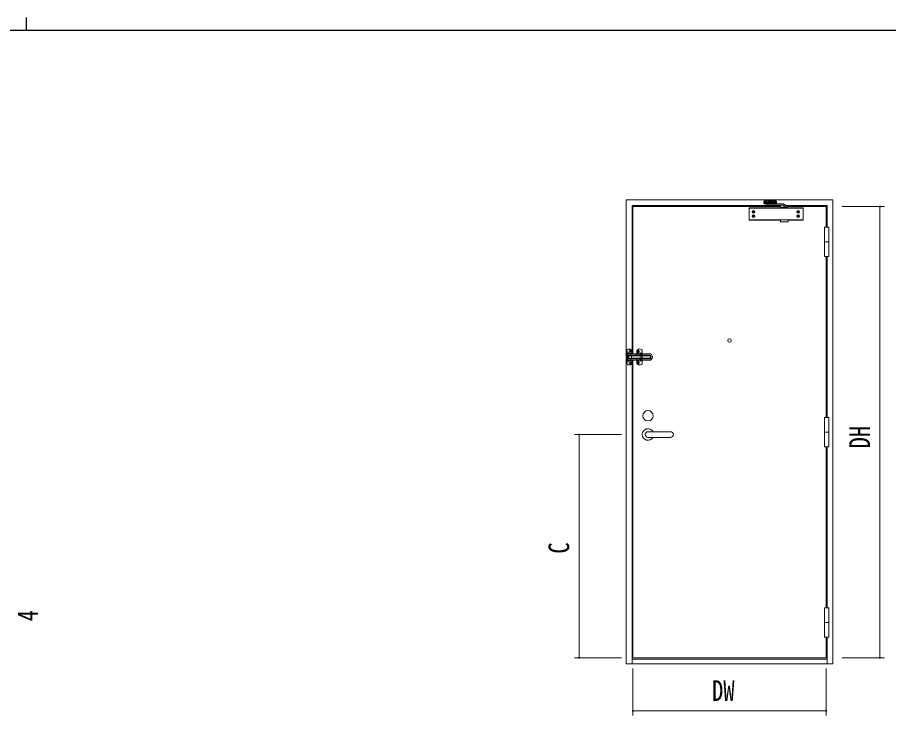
# Model space of a CAD drawing. Units: millimetres, scale not verified. Extents: x -397 to 397, y -282 to 282.
# Drawn here: x -10.7 to 174.6, y 133.5 to 282.1 of the extents above; entities that cross this region are included whole.
import ezdxf
from ezdxf.enums import TextEntityAlignment as Align

# ---------------------------------------------------------------- set-up
doc = ezdxf.new("R2010")
doc.units = ezdxf.units.MM
doc.header["$LTSCALE"] = 2
doc.layers.add('0-5_YKK_A1', color=4, linetype='Continuous', lineweight=18)
doc.layers.add('0-6_YKK_D', color=6, linetype='Continuous', lineweight=18)
doc.layers.add('0-7_YKK_ZWAK', color=7, linetype='Continuous')
doc.styles.add('ＭＳ ゴシック', font='')
doc.styles.get('ＭＳ ゴシック').set_extended_font_data('MS Gothic')

msp = doc.modelspace()

# ---------------------------------------------------------------- linework, layer by layer
at = {"layer": '0-5_YKK_A1'}
for p, q in [((118.792, 144.549), (118.792, 243.299)), ((118.792, 243.299), (162.792, 243.299)), ((148.417, 242.916), (148.417, 242.827)), ((148.417, 242.916), (148.467, 242.916)), ((149.117, 243.124), (148.442, 243.124)), ((148.467, 242.916), (148.467, 242.827)), ((148.959, 242.97), (148.959, 242.745)), ((149.078, 242.815), (148.959, 242.97)), ((148.959, 242.97), (149.27, 242.97)), ((149.017, 243.141), (149.667, 243.141)), ((149.117, 243.016), (149.117, 243.141)), ((149.767, 243.016), (149.117, 243.016)), ((149.27, 242.964), (149.27, 243.016)), ((149.615, 242.964), (149.615, 243.016)), ((149.615, 242.97), (149.909, 242.97)), ((149.767, 243.016), (149.767, 243.141)), ((149.767, 243.124), (150.442, 243.124)), ((150.028, 242.815), (149.909, 242.97)), ((150.417, 242.916), (150.417, 242.827)), ((150.417, 242.916), (150.467, 242.916)), ((150.467, 242.916), (150.467, 242.827)), ((162.792, 243.299), (162.792, 144.549)), ((120.042, 242.049), (151.48, 242.049)), ((120.042, 210.549), (120.042, 242.049)), ((120.242, 241.849), (120.242, 210.549)), ((151.68, 241.849), (120.242, 241.849)), ((144.992, 241.551), (152.094, 241.551)), ((144.992, 241.551), (144.992, 238.996)), ((144.992, 241.493), (156.492, 241.493)), ((148.278, 242.726), (148.367, 242.726)), ((148.417, 242.586), (148.417, 242.676)), ((148.417, 242.586), (148.467, 242.586)), ((148.963, 242.374), (148.442, 242.374)), ((148.467, 242.586), (148.467, 242.676)), ((148.607, 242.777), (148.517, 242.777)), ((148.607, 242.726), (148.517, 242.726)), ((148.607, 242.726), (148.607, 242.777)), ((148.942, 242.571), (149.203, 242.571)), ((148.942, 242.571), (148.942, 242.456)), ((148.942, 242.456), (148.987, 242.456)), ((149.078, 242.59), (148.959, 242.745)), ((148.963, 242.214), (148.963, 242.414)), ((152.11, 242.464), (149.013, 242.464)), ((152.089, 242.164), (149.013, 242.164)), ((149.078, 242.815), (150.028, 242.815)), ((149.078, 242.815), (149.078, 242.59)), ((149.078, 242.59), (150.003, 242.59)), ((149.167, 242.596), (149.167, 242.59)), ((149.203, 242.464), (149.203, 242.59)), ((149.874, 242.464), (149.232, 242.464)), ((149.874, 242.164), (149.232, 242.164)), ((149.328, 242.164), (149.328, 242.139)), ((149.728, 242.089), (149.378, 242.089)), ((149.778, 242.164), (149.778, 242.139)), ((149.903, 242.464), (149.903, 242.59)), ((150.028, 242.615), (150.028, 242.815)), ((150.278, 242.726), (150.367, 242.726)), ((150.417, 242.587), (150.417, 242.677)), ((150.417, 242.587), (150.467, 242.587)), ((150.467, 242.587), (150.467, 242.677)), ((150.607, 242.777), (150.517, 242.777)), ((150.607, 242.726), (150.517, 242.726)), ((150.607, 242.726), (150.607, 242.777)), ((151.8, 241.729), (151.394, 242.135)), ((151.692, 241.549), (151.692, 241.493)), ((151.692, 241.549), (153.192, 241.549)), ((152.982, 241.627), (152.047, 241.627)), ((152.092, 241.577), (152.121, 241.627)), ((152.092, 241.577), (152.092, 241.549)), ((152.792, 241.577), (152.092, 241.577)), ((152.16, 242.135), (152.566, 241.729)), ((152.763, 241.956), (152.357, 242.361)), ((152.706, 242.255), (152.464, 242.255)), ((152.662, 242.057), (152.731, 242.057)), ((152.706, 242.255), (152.706, 242.057)), ((152.731, 242.057), (152.731, 242.007)), ((152.731, 242.049), (161.542, 242.049)), ((152.792, 241.577), (152.763, 241.627)), ((152.791, 241.551), (156.492, 241.551)), ((152.792, 241.577), (152.792, 241.549)), ((152.982, 241.927), (152.834, 241.927)), ((153.032, 241.677), (153.032, 241.877)), ((161.342, 241.849), (153.032, 241.849)), ((153.192, 241.549), (153.192, 241.493)), ((156.492, 241.551), (156.492, 238.996)), ((161.342, 237.474), (161.342, 241.849)), ((161.542, 242.049), (161.542, 237.474)), ((145.728, 240.723), (145.817, 240.723)), ((145.728, 239.773), (145.817, 239.773)), ((145.867, 240.914), (145.867, 240.824)), ((145.867, 240.914), (145.917, 240.914)), ((145.867, 240.584), (145.867, 240.673)), ((145.867, 240.584), (145.917, 240.584)), ((145.867, 239.964), (145.867, 239.874)), ((145.867, 239.964), (145.917, 239.964)), ((145.867, 239.634), (145.867, 239.723)), ((145.867, 239.634), (145.917, 239.634)), ((145.917, 240.914), (145.917, 240.824)), ((145.917, 240.584), (145.917, 240.673)), ((145.917, 239.964), (145.917, 239.874)), ((145.917, 239.634), (145.917, 239.723)), ((146.057, 240.774), (145.967, 240.774)), ((146.057, 240.723), (145.967, 240.723)), ((146.057, 239.824), (145.967, 239.824)), ((146.057, 239.773), (145.967, 239.773)), ((146.057, 240.723), (146.057, 240.774)), ((146.057, 239.773), (146.057, 239.824)), ((155.228, 240.723), (155.317, 240.723)), ((155.228, 239.773), (155.317, 239.773)), ((155.367, 240.914), (155.367, 240.824)), ((155.367, 240.914), (155.417, 240.914)), ((155.367, 240.584), (155.367, 240.673)), ((155.367, 240.584), (155.417, 240.584)), ((155.367, 239.964), (155.367, 239.874)), ((155.367, 239.964), (155.417, 239.964)), ((155.367, 239.634), (155.367, 239.723)), ((155.367, 239.634), (155.417, 239.634)), ((155.417, 240.914), (155.417, 240.824)), ((155.417, 240.584), (155.417, 240.673)), ((155.417, 239.964), (155.417, 239.874)), ((155.417, 239.634), (155.417, 239.723)), ((155.557, 240.774), (155.467, 240.774)), ((155.557, 240.723), (155.467, 240.723)), ((155.557, 239.824), (155.467, 239.824)), ((155.557, 239.773), (155.467, 239.773)), ((155.557, 240.723), (155.557, 240.774)), ((155.557, 239.773), (155.557, 239.824)), ((144.992, 239.055), (156.492, 239.055)), ((144.992, 238.996), (151.636, 238.996)), ((151.636, 238.599), (151.636, 239.055)), ((153.246, 238.599), (151.636, 238.599)), ((153.246, 238.599), (153.246, 239.055)), ((153.246, 238.996), (156.492, 238.996)), ((160.967, 237.474), (160.967, 231.224)), ((160.967, 237.474), (161.917, 237.474)), ((161.917, 237.474), (161.917, 231.224)), ((160.967, 234.349), (161.917, 234.349)), ((160.967, 231.224), (161.917, 231.224)), ((161.342, 196.974), (161.342, 231.224)), ((161.542, 231.224), (161.542, 196.974)), ((118.917, 208.55), (118.917, 211.148)), ((120.017, 210.599), (118.917, 210.599)), ((119.942, 210.849), (118.992, 210.849)), ((118.992, 210.561), (119.792, 210.561)), ((118.992, 210.311), (118.992, 210.561)), ((119.067, 210.271), (119.067, 210.311)), ((119.067, 210.271), (119.617, 210.271)), ((119.095, 209.874), (119.142, 209.874)), ((119.095, 209.824), (119.142, 209.824)), ((119.192, 210.561), (119.192, 210.599)), ((119.192, 210.224), (119.192, 210.271)), ((119.192, 210.224), (119.492, 210.224)), ((119.192, 209.971), (119.192, 209.924)), ((119.192, 209.727), (119.192, 209.774)), ((119.192, 209.474), (119.192, 209.426)), ((119.192, 209.474), (119.492, 209.474)), ((119.242, 209.971), (119.242, 209.924)), ((119.242, 209.727), (119.242, 209.774)), ((119.492, 210.561), (119.492, 210.599)), ((119.492, 210.224), (119.492, 210.271)), ((119.492, 209.474), (119.492, 209.426)), ((119.595, 211.174), (119.642, 211.174)), ((119.595, 211.124), (119.642, 211.124)), ((119.617, 210.271), (119.617, 210.311)), ((119.692, 211.271), (119.692, 211.224)), ((119.692, 211.027), (119.692, 211.074)), ((119.705, 210.249), (123.692, 210.249)), ((119.742, 211.271), (119.742, 211.224)), ((119.742, 211.027), (119.742, 211.074)), ((119.84, 211.174), (119.792, 211.174)), ((119.84, 211.124), (119.792, 211.124)), ((119.792, 210.249), (119.792, 210.561)), ((123.692, 210.549), (119.792, 210.549)), ((120.092, 210.099), (119.825, 210.196)), ((120.092, 209.599), (119.825, 209.502)), ((120.004, 210.057), (120.486, 210.099)), ((120.004, 209.64), (120.486, 209.599)), ((120.017, 210.561), (120.017, 211.148)), ((120.017, 210.126), (120.017, 210.063)), ((120.017, 209.572), (120.017, 209.635)), ((120.042, 210.061), (120.042, 210.117)), ((120.042, 210.061), (120.042, 210.117)), ((120.042, 209.581), (120.042, 209.637)), ((120.042, 209.581), (120.042, 209.637)), ((120.092, 210.099), (123.692, 210.099)), ((120.092, 209.599), (123.692, 209.599)), ((120.242, 210.099), (120.242, 210.078)), ((120.242, 210.099), (120.242, 210.078)), ((120.242, 209.62), (120.242, 209.599)), ((120.242, 209.62), (120.242, 209.599)), ((120.486, 210.099), (121.067, 210.149)), ((120.486, 209.599), (121.067, 209.549)), ((121.067, 211.155), (121.067, 210.549)), ((121.067, 210.549), (121.067, 210.149)), ((121.067, 209.549), (121.067, 209.149)), ((121.167, 211.149), (121.167, 210.849)), ((121.245, 211.024), (121.292, 211.024)), ((121.245, 210.974), (121.292, 210.974)), ((121.342, 211.121), (121.342, 211.074)), ((121.342, 210.877), (121.342, 210.924)), ((121.392, 211.121), (121.392, 211.074)), ((121.392, 210.877), (121.392, 210.924)), ((121.49, 211.024), (121.442, 211.024)), ((121.49, 210.974), (121.442, 210.974)), ((121.567, 211.149), (121.567, 210.849)), ((121.717, 210.549), (121.717, 210.249)), ((121.795, 210.424), (121.842, 210.424)), ((121.795, 210.374), (121.842, 210.374)), ((121.892, 210.521), (121.892, 210.474)), ((121.892, 210.277), (121.892, 210.324)), ((121.942, 210.521), (121.942, 210.474)), ((121.942, 210.277), (121.942, 210.324)), ((122.04, 210.424), (121.992, 210.424)), ((122.04, 210.374), (121.992, 210.374)), ((122.117, 210.549), (122.117, 210.249)), ((122.217, 211.155), (122.217, 210.549)), ((122.217, 210.549), (122.217, 210.099)), ((120.017, 209.099), (118.917, 209.099)), ((118.992, 209.386), (119.642, 209.386)), ((119.942, 208.849), (118.992, 208.849)), ((119.067, 209.426), (119.617, 209.426)), ((119.067, 209.426), (119.067, 209.386)), ((119.192, 209.136), (119.192, 209.099)), ((119.492, 209.136), (119.492, 209.099)), ((119.595, 208.574), (119.642, 208.574)), ((119.595, 208.524), (119.642, 208.524)), ((119.617, 209.426), (119.617, 209.386)), ((119.692, 208.671), (119.692, 208.624)), ((119.692, 208.427), (119.692, 208.474)), ((119.742, 208.671), (119.742, 208.624)), ((119.742, 208.427), (119.742, 208.474)), ((119.792, 209.449), (119.792, 209.136)), ((123.692, 209.149), (119.792, 209.149)), ((119.84, 208.574), (119.792, 208.574)), ((119.84, 208.524), (119.792, 208.524)), ((120.017, 208.55), (120.017, 209.136)), ((120.042, 145.549), (120.042, 209.149)), ((120.242, 209.149), (120.242, 145.849)), ((121.067, 209.149), (121.067, 208.543)), ((121.167, 208.549), (121.167, 208.849)), ((121.245, 208.724), (121.292, 208.724)), ((121.245, 208.674), (121.292, 208.674)), ((121.342, 208.821), (121.342, 208.774)), ((121.342, 208.577), (121.342, 208.624)), ((121.392, 208.821), (121.392, 208.774)), ((121.392, 208.577), (121.392, 208.624)), ((121.49, 208.724), (121.442, 208.724)), ((121.49, 208.674), (121.442, 208.674)), ((121.567, 208.549), (121.567, 208.849)), ((121.717, 209.149), (121.717, 209.449)), ((121.795, 209.324), (121.842, 209.324)), ((121.795, 209.274), (121.842, 209.274)), ((121.892, 209.421), (121.892, 209.374)), ((121.892, 209.177), (121.892, 209.224)), ((121.942, 209.421), (121.942, 209.374)), ((121.942, 209.177), (121.942, 209.224)), ((122.04, 209.324), (121.992, 209.324)), ((122.04, 209.274), (121.992, 209.274)), ((122.117, 209.149), (122.117, 209.449)), ((160.967, 196.974), (160.967, 190.724)), ((160.967, 196.974), (161.917, 196.974)), ((161.917, 196.974), (161.917, 190.724)), ((128.242, 193.949), (123.442, 193.949)), ((160.967, 193.849), (161.917, 193.849)), ((123.442, 192.749), (128.242, 192.749)), ((160.967, 190.724), (161.917, 190.724)), ((161.342, 156.474), (161.342, 190.674)), ((161.542, 190.674), (161.542, 156.474)), ((160.967, 150.224), (160.967, 156.474)), ((160.967, 156.474), (161.917, 156.474)), ((161.917, 150.224), (161.917, 156.474)), ((160.967, 153.349), (161.917, 153.349)), ((160.967, 150.224), (161.917, 150.224)), ((161.342, 145.849), (161.342, 150.224)), ((161.542, 150.224), (161.542, 145.549)), ((161.542, 145.549), (120.042, 145.549)), ((120.042, 145.549), (120.042, 144.549)), ((120.242, 145.849), (161.342, 145.849)), ((161.542, 145.549), (161.542, 144.549)), ((162.792, 144.549), (118.792, 144.549))]:
    msp.add_line(p, q, dxfattribs=at)
for points in [[(148.942, 243.141), (149.942, 243.141), (149.942, 243.256)], [(148.942, 243.141), (148.942, 243.256), (149.942, 243.256)], [(148.278, 242.726), (148.278, 242.777), (148.367, 242.777)], [(150.278, 242.726), (150.278, 242.777), (150.367, 242.777)], [(152.892, 241.927), (152.892, 242.007), (152.712, 242.007)], [(145.728, 240.723), (145.728, 240.774), (145.817, 240.774)], [(145.728, 239.773), (145.728, 239.824), (145.817, 239.824)], [(155.228, 240.723), (155.228, 240.774), (155.317, 240.774)], [(155.228, 239.773), (155.228, 239.824), (155.317, 239.824)], [(118.992, 210.311), (119.642, 210.311), (119.705, 210.249)], [(122.217, 210.099), (122.217, 209.599), (122.217, 209.149), (122.217, 208.543)], [(118.992, 209.386), (118.992, 209.136), (119.792, 209.136)], [(119.642, 209.386), (119.705, 209.449), (123.692, 209.449)]]:
    msp.add_lwpolyline(points, dxfattribs=at)
for centre, radius in [((148.442, 242.749), 0.325), ((148.442, 242.749), 0.275), ((150.442, 242.749), 0.275), ((145.892, 240.749), 0.275), ((155.392, 240.749), 0.275), ((145.892, 239.799), 0.275), ((155.392, 239.799), 0.275), ((140.792, 213.349), 0.375), ((119.717, 211.149), 0.2), ((119.617, 209.849), 0.35), ((121.367, 210.999), 0.175), ((121.917, 210.399), 0.175), ((121.917, 209.299), 0.175), ((119.717, 208.549), 0.2), ((121.367, 208.699), 0.175), ((123.442, 197.349), 1.1), ((123.442, 197.349), 1.1)]:
    msp.add_circle(centre, radius, dxfattribs=at)
for centre, radius, start, end in [((148.442, 242.749), 0.375, 89.99996, 270), ((148.367, 242.827), 0.05, 270, 359.99998), ((148.517, 242.827), 0.05, 180, 270), ((149.442, 244.611), 1.656, 264.02048, 275.97952), ((150.442, 242.749), 0.325, 298.72556, 241.27444), ((150.367, 242.827), 0.05, 270, 359.99998), ((150.442, 242.749), 0.375, 310.53513, 90.00002), ((150.517, 242.827), 0.05, 180, 270), ((148.367, 242.676), 0.05, 359.99998, 90.00002), ((148.517, 242.676), 0.05, 90.00002, 180), ((149.013, 242.414), 0.05, 90.00002, 180), ((149.013, 242.214), 0.05, 180, 270), ((149.378, 242.139), 0.05, 180, 270), ((149.728, 242.139), 0.05, 270, 359.99998), ((150.003, 242.615), 0.025, 270, 0), ((150.367, 242.676), 0.05, 359.99998, 90.00002), ((150.517, 242.676), 0.05, 90.00002, 180), ((151.323, 242.064), 0.1, 44.99997, 90.00002), ((152.047, 241.977), 0.35, 225.00001, 270), ((152.089, 242.064), 0.1, 44.99997, 90.00002), ((152.11, 242.114), 0.35, 44.99997, 90.00002), ((152.574, 242.054), 0.202, 49.19047, 116.43165), ((152.813, 241.977), 0.35, 225.00001, 270), ((152.574, 242.259), 0.202, 291.33236, 310.80955), ((152.834, 242.027), 0.1, 225.00001, 270), ((152.982, 241.877), 0.05, 359.99998, 90.00002), ((152.982, 241.677), 0.05, 270, 359.99998), ((145.817, 240.824), 0.05, 270, 359.99998), ((145.817, 240.673), 0.05, 359.99998, 90.00002), ((145.817, 239.874), 0.05, 270, 359.99998), ((145.817, 239.723), 0.05, 359.99998, 90.00002), ((145.967, 240.824), 0.05, 180, 270), ((145.967, 240.673), 0.05, 90.00002, 180), ((145.967, 239.874), 0.05, 180, 270), ((145.967, 239.723), 0.05, 90.00002, 180), ((155.317, 240.824), 0.05, 270, 359.99998), ((155.317, 240.673), 0.05, 359.99998, 90.00002), ((155.317, 239.874), 0.05, 270, 359.99998), ((155.317, 239.723), 0.05, 359.99998, 90.00002), ((155.467, 240.824), 0.05, 180, 270), ((155.467, 240.673), 0.05, 90.00002, 180), ((155.467, 239.874), 0.05, 180, 270), ((155.467, 239.723), 0.05, 90.00002, 180), ((119.217, 211.148), 0.3, 123.74895, 180), ((119.467, 210.774), 0.75, 56.25104, 123.74896), ((119.717, 211.148), 0.3, 0, 56.25105), ((121.367, 211.155), 0.3, 127.66988, 180), ((121.367, 211.149), 0.2, 0, 180), ((121.642, 210.799), 0.75, 52.33011, 127.66989), ((121.917, 211.155), 0.3, 0, 52.33012), ((118.992, 210.774), 0.075, 90, 180), ((119.217, 209.849), 0.2, 61.02842, 298.97158), ((119.217, 209.849), 0.125, 168.46306, 191.53694), ((119.142, 209.924), 0.05, 270, 0), ((119.142, 209.774), 0.05, 0, 90), ((119.217, 209.849), 0.125, 78.46306, 101.53694), ((119.217, 209.849), 0.125, 258.46306, 281.53694), ((119.292, 209.924), 0.05, 180, 241.79689), ((119.292, 209.774), 0.05, 118.20311, 180), ((119.217, 209.849), 0.2, 298.97158, 61.02842), ((119.717, 211.149), 0.125, 168.46304, 191.53695), ((119.642, 211.224), 0.05, 269.99999, 359.99999), ((119.642, 211.074), 0.05, 359.99999, 89.99999), ((119.717, 211.149), 0.125, 78.46304, 101.53695), ((119.717, 211.149), 0.125, 258.46304, 281.53695), ((119.792, 211.224), 0.05, 179.99999, 269.99999), ((119.792, 211.074), 0.05, 89.99999, 179.99999), ((119.842, 210.243), 0.05, 180, 249.99979), ((119.842, 209.455), 0.05, 110.00021, 180), ((119.717, 211.149), 0.125, 348.46304, 11.53696), ((119.986, 210.257), 0.2, 227.852, 274.91546), ((119.986, 209.441), 0.2, 85.08454, 132.148), ((119.942, 210.774), 0.075, 0, 90), ((121.029, 207.649), 2.5, 78.48849, 89.12979), ((121.029, 212.049), 2.5, 270.87021, 281.51151), ((121.367, 210.849), 0.2, 180, 0), ((121.367, 210.999), 0.125, 168.46304, 191.53696), ((121.367, 211.149), 0.105, 0, 180), ((121.367, 210.849), 0.105, 180, 0), ((121.292, 211.074), 0.05, 270, 0), ((121.292, 210.924), 0.05, 0, 90), ((121.367, 210.999), 0.125, 78.46304, 101.53696), ((121.367, 210.999), 0.125, 258.46304, 281.53696), ((121.442, 211.074), 0.05, 180.00001, 270), ((121.442, 210.924), 0.05, 90, 180.00001), ((121.367, 210.999), 0.125, 348.46304, 11.53696), ((121.029, 207.649), 2.5, 61.62846, 78.48849), ((121.029, 212.049), 2.5, 281.51151, 298.37154), ((121.917, 210.549), 0.2, 0, 180), ((121.917, 210.249), 0.2, 180, 228.59037), ((121.917, 209.449), 0.2, 131.40963, 180), ((121.917, 210.249), 0.2, 228.59037, 311.40963), ((121.917, 209.449), 0.2, 48.59037, 131.40963), ((121.917, 210.399), 0.125, 168.46304, 191.53696), ((121.917, 210.549), 0.105, 0, 180), ((121.917, 210.249), 0.105, 180, 0), ((121.917, 209.449), 0.105, 0, 180), ((121.917, 210.399), 0.175, 58.99732, 121.00268), ((121.842, 210.474), 0.05, 270, 0), ((121.842, 210.324), 0.05, 0, 90), ((121.917, 210.399), 0.125, 78.46304, 101.53696), ((121.917, 210.399), 0.125, 258.46304, 281.53696), ((121.992, 210.474), 0.05, 180.00001, 270), ((121.992, 210.324), 0.05, 90, 180.00001), ((121.917, 210.399), 0.125, 348.46304, 11.53696), ((121.917, 210.249), 0.2, 311.40963, 0), ((121.917, 209.449), 0.2, 0, 48.59037), ((123.692, 209.849), 0.7, 270, 90), ((123.692, 209.849), 0.4, 270, 90), ((123.692, 209.849), 0.25, 270, 90), ((118.992, 208.924), 0.075, 180, 270), ((119.217, 208.55), 0.3, 180, 236.25105), ((119.467, 208.924), 0.75, 236.25104, 303.74896), ((119.717, 208.549), 0.125, 168.46304, 191.53695), ((119.642, 208.624), 0.05, 269.99999, 359.99999), ((119.642, 208.474), 0.05, 359.99999, 89.99999), ((119.717, 208.549), 0.125, 78.46304, 101.53695), ((119.717, 208.549), 0.125, 258.46304, 281.53695), ((119.792, 208.624), 0.05, 179.99999, 269.99999), ((119.792, 208.474), 0.05, 89.99999, 179.99999), ((119.717, 208.549), 0.125, 348.46304, 11.53696), ((119.717, 208.55), 0.3, 303.74895, 0), ((119.942, 208.924), 0.075, 270, 0), ((121.367, 208.543), 0.3, 180, 232.33012), ((121.367, 208.849), 0.2, 0, 180), ((121.367, 208.549), 0.2, 180, 0), ((121.642, 208.899), 0.75, 232.33011, 307.66989), ((121.367, 208.699), 0.125, 168.46304, 191.53696), ((121.367, 208.849), 0.105, 0, 180), ((121.367, 208.549), 0.105, 180, 0), ((121.292, 208.774), 0.05, 270, 0), ((121.292, 208.624), 0.05, 0, 90), ((121.367, 208.699), 0.125, 78.46304, 101.53696), ((121.367, 208.699), 0.125, 258.46304, 281.53696), ((121.442, 208.774), 0.05, 180.00001, 270), ((121.442, 208.624), 0.05, 90, 180.00001), ((121.367, 208.699), 0.125, 348.46304, 11.53696), ((121.917, 209.149), 0.2, 180, 0), ((121.917, 209.299), 0.125, 168.46304, 191.53696), ((121.917, 209.149), 0.105, 180, 0), ((121.917, 209.299), 0.175, 238.99732, 301.00268), ((121.842, 209.374), 0.05, 270, 0), ((121.842, 209.224), 0.05, 0, 90), ((121.917, 209.299), 0.125, 78.46304, 101.53696), ((121.917, 209.299), 0.125, 258.46304, 281.53696), ((121.992, 209.374), 0.05, 180.00001, 270), ((121.992, 209.224), 0.05, 90, 180.00001), ((121.917, 209.299), 0.125, 348.46304, 11.53696), ((121.917, 208.543), 0.3, 307.66988, 0), ((123.442, 193.349), 1.225, 29.3272, 330.67287), ((123.442, 193.349), 0.6, 90, 270), ((123.442, 193.349), 0.6, 90, 270), ((128.242, 193.349), 0.6, 270, 90)]:
    msp.add_arc(centre, radius, start, end, dxfattribs=at)
at = {"layer": '0-6_YKK_D'}
for p, q in [((164.792, 241.849), (173.792, 241.849)), ((172.792, 241.849), (172.792, 145.849)), ((117.792, 193.349), (107.792, 193.349)), ((108.792, 193.349), (108.792, 145.849)), ((117.792, 145.849), (107.792, 145.849)), ((164.792, 145.849), (173.792, 145.849)), ((120.242, 143.549), (120.242, 133.549)), ((161.342, 143.549), (161.342, 133.549)), ((120.242, 134.549), (161.342, 134.549))]:
    msp.add_line(p, q, dxfattribs=at)
for centre, start, end in [((172.792, 241.849), 90, 270), ((172.792, 241.849), 270, 90), ((108.792, 193.349), 90, 270), ((108.792, 193.349), 270, 90), ((108.792, 145.849), 90, 270), ((108.792, 145.849), 270, 90), ((172.792, 145.849), 90, 270), ((172.792, 145.849), 270, 90), ((120.242, 134.549), 0, 180), ((120.242, 134.549), 180, 0), ((161.342, 134.549), 0, 180), ((161.342, 134.549), 180, 0)]:
    msp.add_arc(centre, 0.106, start, end, dxfattribs=at)
at = {"layer": '0-7_YKK_ZWAK'}
for p, q in [((-8.886, 282.1), (-8.886, 279.3)), ((376.1, 279.3), (-393.9, 279.3))]:
    msp.add_line(p, q, dxfattribs=at)

# ---------------------------------------------------------------- texts
at = {"layer": '0-6_YKK_D', "style": 'ＭＳ ゴシック', "width": 0.8}
for s, p in [('DH', (171.992, 190.399)), ('C', (107.992, 168.005)), ('4', (-5.034, 153.613))]:
    msp.add_text(s, height=4.399, rotation=90, dxfattribs=at).set_placement(p, align=Align.BOTTOM_LEFT)
msp.add_text('DW', height=4.399, dxfattribs=at).set_placement((137.074, 135.349), align=Align.BOTTOM_LEFT)

doc.saveas('drawing.dxf')
